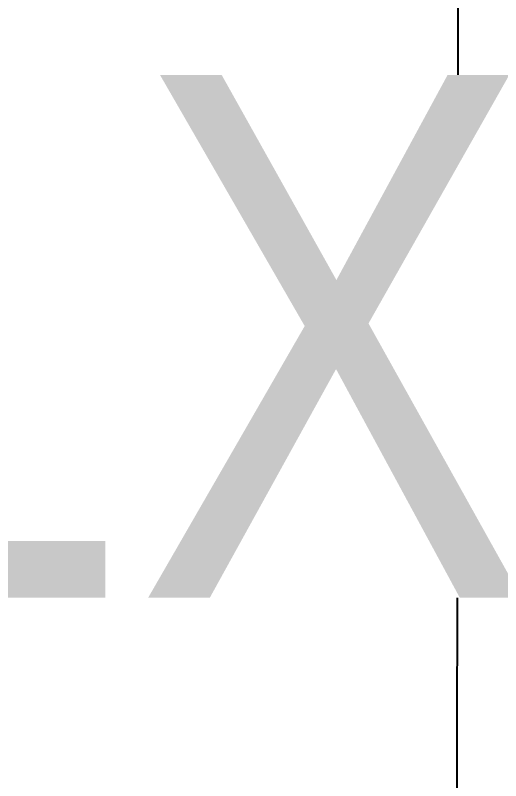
# Model space of a CAD drawing. Header units: metres. Extents: x -1161 to -1081, y 0 to 563.
# Drawn here: x -1105.8341 to -1105.6019, y 520.7509 to 521.1169 of the extents above; entities that cross this region are included whole.
import ezdxf

# ---------------------------------------------------------------- set-up
doc = ezdxf.new("R2010")
doc.units = ezdxf.units.M
doc.layers.add('A-GENM', color=7, linetype='Continuous', lineweight=35)
doc.layers.add('G-ANNO-TEXT', color=7, linetype='Continuous', lineweight=9)
doc.styles.add('Arial Narrow_2', font='ARIALN.TTF', dxfattribs={"height": 0.25})

# ---------------------------------------------------------------- blocks, each defined once
blk = doc.blocks.new('T2DPAA-T2D-C3S-RS-M3D-100334_rvt-1-DRG-2873121 - DECK SLAB GENERAL ARRANGEMENT PLAN')
at = {"layer": 'A-GENM', "color": 254, "lineweight": 25, "true_color": 0xd1d1d1}
blk.add_line((-1105.62394, 519.96935), (-1105.6211, 521.86848), dxfattribs=at)

msp = doc.modelspace()

# ---------------------------------------------------------------- block references
at = {"lineweight": 5}
msp.add_blockref('T2DPAA-T2D-C3S-RS-M3D-100334_rvt-1-DRG-2873121 - DECK SLAB GENERAL ARRANGEMENT PLAN', (0, 0), dxfattribs=at)

# ---------------------------------------------------------------- next in the draw order: texts
at = {"layer": 'G-ANNO-TEXT', "insert": (-1105.93627, 521.08847), "char_height": 0.25, "attachment_point": 1, "style": 'Arial Narrow_2', "bg_fill": 3, "box_fill_scale": 1, "bg_fill_color": 256, "bg_fill_true_color": 13158600, "bg_fill_transparency": 0}
msp.add_mtext('1X50 DIA TRAFFIC SIGNAL CONDUIT', dxfattribs=at)

doc.saveas('drawing.dxf')
